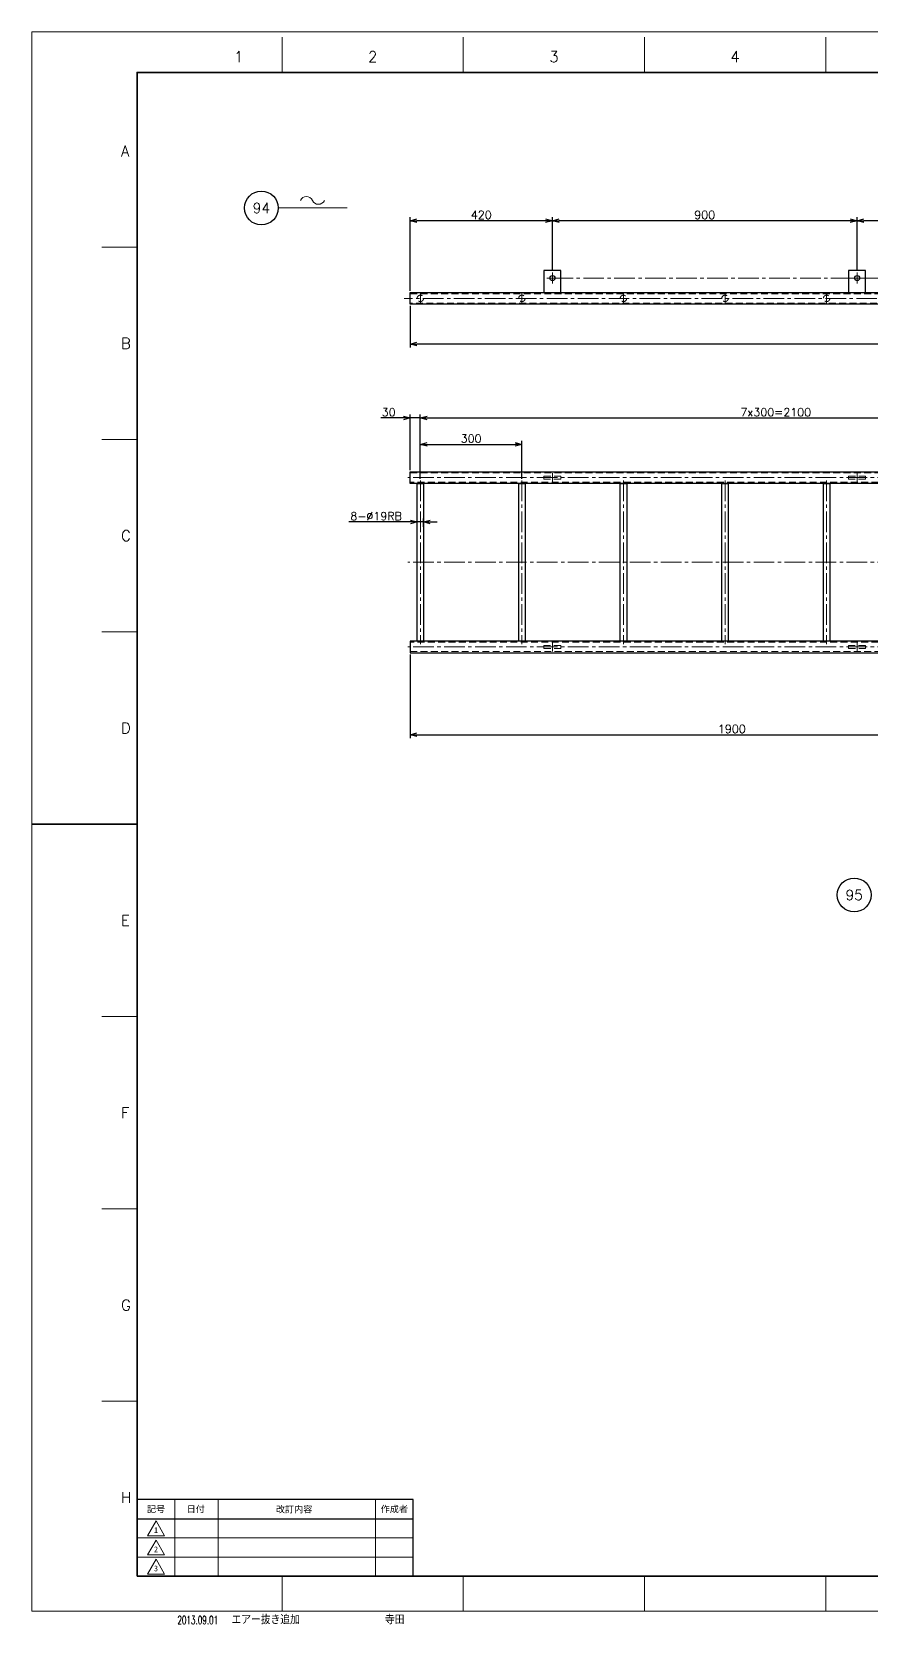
# Model space of a CAD drawing. Header units: millimetres. Extents: x 0 to 6626, y -38 to 4663.
# Drawn here: x 0 to 2479, y -38 to 4663 of the extents above; entities that cross this region are included whole.
import ezdxf
from ezdxf import colors
from ezdxf.entities.mleader import LeaderData, LeaderLine
from ezdxf.enums import TextEntityAlignment as Align
from ezdxf.math import Vec2, Vec3

# ---------------------------------------------------------------- set-up
doc = ezdxf.new("R2010")
doc.units = ezdxf.units.MM
doc.header["$LTSCALE"] = 3.2
doc.header["$PDMODE"] = 99
doc.header["$PDSIZE"] = 1
doc.linetypes.add('CENTER2', pattern=[28.575, 19.05, -3.175, 3.175, -3.175])
doc.linetypes.add('HIDDEN', pattern=[9.525, 6.35, -3.175])
for name, color, linetype, lineweight in [('04_HIDDEN', 2, 'HIDDEN', 13), ('05_CENTER', 4, 'CENTER2', 13), ('08_DIM', 3, 'Continuous', 13), ('90_FRAME', 5, 'Continuous', 35)]:
    doc.layers.add(name, color=color, linetype=linetype, lineweight=lineweight)
doc.layers.add('91_BLANK', color=5, linetype='Continuous', lineweight=0, plot=False)
doc.styles.add('KSS_TXT', font='txt.shx', dxfattribs={"bigfont": 'extfont2.shx'})
doc.styles.add('MS_G', font='MS Gothic.ttf')
doc.styles.get("Standard").update_dxf_attribs({"font": 'txt.shx', "bigfont": 'extfont2.shx'})
doc.styles.add('表題用', font='MS PGothic.ttf')
doc.dimstyles.new('KSS_DIM', dxfattribs={"dimscale": 8, "dimtxt": 3, "dimasz": 2.5, "dimexe": 1.25, "dimexo": 0.625, "dimtad": 1, "dimdsep": 46, "dimtxsty": 'KSS_TXT', "dimblk": 'OPEN30', "dimcen": 0, "dimazin": 2, "dimtfac": 0.75, "dimtmove": 0, "dimatfit": 3, "dimldrblk": 'OPEN30', "dimfxl": 1.25, "dimtolj": 1, "dimarcsym": 0})

# ---------------------------------------------------------------- blocks, each defined once
blk = doc.blocks.new('AM_BALLOON1')
at = {"transparency": 16777216}
blk.add_circle((0, 0), 5, dxfattribs=at)
blk.add_attdef('B_NUMBER', text='', height=3, dxfattribs=at).set_placement((0, 0), align=Align.MIDDLE_CENTER)
blk = doc.blocks.new('_OPEN')
at = {"color": 0, "linetype": 'ByBlock'}
for p, q in [((-1, 0.17), (0, 0)), ((0, 0), (-1, -0.17)), ((0, 0), (-1, 0))]:
    blk.add_line(p, q, dxfattribs=at)
blk = doc.blocks.new('p1ba05')
for centre, start, end in [((-2.95, 0.29), 24.2276, 155.5758), ((0, 1.62), 204.2276, 335.5758)]:
    blk.add_arc(centre, 1.62, start, end)
blk = doc.blocks.new('_Open30')
at = {"color": 0, "linetype": 'ByBlock', "lineweight": -2}
for p, q in [((-1, 0.27), (0, 0)), ((0, 0), (-1, -0.27)), ((0, 0), (-1, 0))]:
    blk.add_line(p, q, dxfattribs=at)
blk = doc.blocks.new('*D147')
at = {"layer": '08_DIM', "color": 0, "lineweight": -2, "transparency": 16777216}
for p, q in [((2437.5, 3957.6), (2437.5, 4115.7)), ((3317.5, 4105.7), (2457.5, 4105.7)), ((3337.5, 3957.6), (3337.5, 4115.7))]:
    blk.add_line(p, q, dxfattribs=at)
at = {"layer": 'Defpoints', "color": 0, "transparency": 16777216}
for p in [(2437.5, 4105.7), (2437.5, 3952.6), (3337.5, 3952.6)]:
    blk.add_point(p, dxfattribs=at)
at = {"layer": '08_DIM', "color": 0, "lineweight": -2, "transparency": 16777216, "xscale": 20, "yscale": 20, "zscale": 20, "rotation": 180}
blk.add_blockref('_Open30', (2437.5, 4105.7), dxfattribs=at)
at = {"layer": '08_DIM', "color": 0, "lineweight": -2, "transparency": 16777216, "xscale": 20, "yscale": 20, "zscale": 20}
blk.add_blockref('_Open30', (3337.5, 4105.7), dxfattribs=at)
at = {"layer": '08_DIM', "color": 0, "transparency": 16777216, "insert": (2887.5, 4122.7), "char_height": 24, "attachment_point": 5, "style": 'KSS_TXT'}
blk.add_mtext('\\A1;900', dxfattribs=at)
blk = doc.blocks.new('*D148')
at = {"layer": '08_DIM', "color": 0, "lineweight": -2, "transparency": 16777216}
for p, q in [((1537.5, 3957.6), (1537.5, 4115.7)), ((2417.5, 4105.7), (1557.5, 4105.7)), ((2437.5, 3957.6), (2437.5, 4115.7))]:
    blk.add_line(p, q, dxfattribs=at)
at = {"layer": 'Defpoints', "color": 0, "transparency": 16777216}
for p in [(1537.5, 4105.7), (1537.5, 3952.6), (2437.5, 3952.6)]:
    blk.add_point(p, dxfattribs=at)
at = {"layer": '08_DIM', "color": 0, "lineweight": -2, "transparency": 16777216, "xscale": 20, "yscale": 20, "zscale": 20, "rotation": 180}
blk.add_blockref('_Open30', (1537.5, 4105.7), dxfattribs=at)
at = {"layer": '08_DIM', "color": 0, "lineweight": -2, "transparency": 16777216, "xscale": 20, "yscale": 20, "zscale": 20}
blk.add_blockref('_Open30', (2437.5, 4105.7), dxfattribs=at)
at = {"layer": '08_DIM', "color": 0, "transparency": 16777216, "insert": (1987.5, 4122.7), "char_height": 24, "attachment_point": 5, "style": 'KSS_TXT'}
blk.add_mtext('\\A1;900', dxfattribs=at)
blk = doc.blocks.new('*D149')
at = {"layer": '08_DIM', "color": 0, "lineweight": -2, "transparency": 16777216}
for p, q in [((1117.5, 3898.4), (1117.5, 4115.7)), ((1517.5, 4105.7), (1137.5, 4105.7)), ((1537.5, 3957.6), (1537.5, 4115.7))]:
    blk.add_line(p, q, dxfattribs=at)
at = {"layer": 'Defpoints', "color": 0, "transparency": 16777216}
for p in [(1117.5, 4105.7), (1537.5, 3952.6), (1117.5, 3893.4)]:
    blk.add_point(p, dxfattribs=at)
at = {"layer": '08_DIM', "color": 0, "lineweight": -2, "transparency": 16777216, "xscale": 20, "yscale": 20, "zscale": 20, "rotation": 180}
blk.add_blockref('_Open30', (1117.5, 4105.7), dxfattribs=at)
at = {"layer": '08_DIM', "color": 0, "lineweight": -2, "transparency": 16777216, "xscale": 20, "yscale": 20, "zscale": 20}
blk.add_blockref('_Open30', (1537.5, 4105.7), dxfattribs=at)
at = {"layer": '08_DIM', "color": 0, "transparency": 16777216, "insert": (1327.5, 4122.7), "char_height": 24, "attachment_point": 5, "style": 'KSS_TXT'}
blk.add_mtext('\\A1;420', dxfattribs=at)
blk = doc.blocks.new('*D152')
at = {"layer": '08_DIM', "color": 0, "lineweight": -2, "transparency": 16777216}
for p, q in [((4637.5, 3909.5), (4637.5, 3731.2)), ((1117.5, 3854.4), (1117.5, 3731.2)), ((4617.5, 3741.2), (1137.5, 3741.2))]:
    blk.add_line(p, q, dxfattribs=at)
at = {"layer": 'Defpoints', "color": 0, "transparency": 16777216}
for p in [(4637.5, 3914.5), (1117.5, 3859.4), (1117.5, 3741.2)]:
    blk.add_point(p, dxfattribs=at)
at = {"layer": '08_DIM', "color": 0, "lineweight": -2, "transparency": 16777216, "xscale": 20, "yscale": 20, "zscale": 20, "rotation": 180}
blk.add_blockref('_Open30', (1117.5, 3741.2), dxfattribs=at)
at = {"layer": '08_DIM', "color": 0, "lineweight": -2, "transparency": 16777216, "xscale": 20, "yscale": 20, "zscale": 20}
blk.add_blockref('_Open30', (4637.5, 3741.2), dxfattribs=at)
at = {"layer": '08_DIM', "color": 0, "transparency": 16777216, "insert": (2877.5, 3758.2), "char_height": 24, "attachment_point": 5, "style": 'KSS_TXT'}
blk.add_mtext('\\A1;3520', dxfattribs=at)
blk = doc.blocks.new('*D167')
at = {"layer": '08_DIM', "color": 0, "lineweight": -2, "transparency": 16777216}
for p, q in [((1117.5, 2825), (1117.5, 2577.9)), ((3017.5, 2728.8), (3017.5, 2577.9)), ((1137.5, 2587.9), (2997.5, 2587.9))]:
    blk.add_line(p, q, dxfattribs=at)
at = {"layer": 'Defpoints', "color": 0, "transparency": 16777216}
for p in [(1117.5, 2830), (3017.5, 2733.8), (3017.5, 2587.9)]:
    blk.add_point(p, dxfattribs=at)
at = {"layer": '08_DIM', "color": 0, "lineweight": -2, "transparency": 16777216, "xscale": 20, "yscale": 20, "zscale": 20}
for p, rotation in [((1117.5, 2587.9), 180.0000000001043), ((3017.5, 2587.9), 1.042204158024023e-10)]:
    blk.add_blockref('_Open30', p, dxfattribs=dict(at, rotation=rotation))
at = {"layer": '08_DIM', "color": 0, "transparency": 16777216, "insert": (2067.5, 2604.9), "char_height": 24, "attachment_point": 5, "style": 'KSS_TXT'}
blk.add_mtext('\\A1;1900', dxfattribs=at)
blk = doc.blocks.new('*D168')
at = {"layer": '08_DIM', "color": 0, "lineweight": -2, "transparency": 16777216}
for p, q in [((1117.5, 3369), (1117.5, 3533.2)), ((1147.5, 3343.8), (1147.5, 3533.2)), ((1097.5, 3523.2), (1030.5, 3523.2)), ((1147.5, 3523.2), (1117.5, 3523.2)), ((1167.5, 3523.2), (1187.5, 3523.2))]:
    blk.add_line(p, q, dxfattribs=at)
at = {"layer": 'Defpoints', "color": 0, "transparency": 16777216}
for p in [(1117.5, 3523.2), (1117.5, 3364), (1147.5, 3338.8)]:
    blk.add_point(p, dxfattribs=at)
at = {"layer": '08_DIM', "color": 0, "lineweight": -2, "transparency": 16777216, "xscale": 20, "yscale": 20, "zscale": 20}
blk.add_blockref('_Open30', (1117.5, 3523.2), dxfattribs=at)
at = {"layer": '08_DIM', "color": 0, "lineweight": -2, "transparency": 16777216, "xscale": 20, "yscale": 20, "zscale": 20, "rotation": 180}
blk.add_blockref('_Open30', (1147.5, 3523.2), dxfattribs=at)
at = {"layer": '08_DIM', "color": 0, "transparency": 16777216, "insert": (1054, 3540.2), "char_height": 24, "attachment_point": 5, "style": 'KSS_TXT'}
blk.add_mtext('\\A1;30', dxfattribs=at)
blk = doc.blocks.new('*D169')
at = {"layer": '08_DIM', "color": 0, "lineweight": -2, "transparency": 16777216}
for p, q in [((1147.5, 3343.8), (1147.5, 3455.3)), ((1167.5, 3445.3), (1427.5, 3445.3)), ((1447.5, 3343.8), (1447.5, 3455.3))]:
    blk.add_line(p, q, dxfattribs=at)
at = {"layer": 'Defpoints', "color": 0, "transparency": 16777216}
for p in [(1447.5, 3445.3), (1147.5, 3338.8), (1447.5, 3338.8)]:
    blk.add_point(p, dxfattribs=at)
at = {"layer": '08_DIM', "color": 0, "lineweight": -2, "transparency": 16777216, "xscale": 20, "yscale": 20, "zscale": 20, "rotation": 180}
blk.add_blockref('_Open30', (1147.5, 3445.3), dxfattribs=at)
at = {"layer": '08_DIM', "color": 0, "lineweight": -2, "transparency": 16777216, "xscale": 20, "yscale": 20, "zscale": 20}
blk.add_blockref('_Open30', (1447.5, 3445.3), dxfattribs=at)
at = {"layer": '08_DIM', "color": 0, "transparency": 16777216, "insert": (1297.5, 3462.3), "char_height": 24, "attachment_point": 5, "style": 'KSS_TXT'}
blk.add_mtext('\\A1;300', dxfattribs=at)
blk = doc.blocks.new('*D170')
at = {"layer": '08_DIM', "color": 0, "lineweight": -2, "transparency": 16777216}
for p, q in [((1147.5, 3343.8), (1147.5, 3533.2)), ((3247.5, 3343.8), (3247.5, 3533.2)), ((1167.5, 3523.2), (3227.5, 3523.2))]:
    blk.add_line(p, q, dxfattribs=at)
at = {"layer": 'Defpoints', "color": 0, "transparency": 16777216}
for p in [(3247.5, 3523.2), (1147.5, 3338.8), (3247.5, 3338.8)]:
    blk.add_point(p, dxfattribs=at)
at = {"layer": '08_DIM', "color": 0, "lineweight": -2, "transparency": 16777216, "xscale": 20, "yscale": 20, "zscale": 20, "rotation": 180}
blk.add_blockref('_Open30', (1147.5, 3523.2), dxfattribs=at)
at = {"layer": '08_DIM', "color": 0, "lineweight": -2, "transparency": 16777216, "xscale": 20, "yscale": 20, "zscale": 20}
blk.add_blockref('_Open30', (3247.5, 3523.2), dxfattribs=at)
at = {"layer": '08_DIM', "color": 0, "transparency": 16777216, "insert": (2197.5, 3540.2), "char_height": 24, "attachment_point": 5, "style": 'KSS_TXT'}
blk.add_mtext('\\A1;7x300=2100', dxfattribs=at)
blk = doc.blocks.new('*D171')
at = {"layer": '08_DIM', "color": 0, "lineweight": -2, "transparency": 16777216}
for p, q in [((1118, 3216.4), (936, 3216.4)), ((1138, 3201.8), (1138, 3226.4)), ((1157, 3216.4), (1138, 3216.4)), ((1157, 3201.8), (1157, 3226.4)), ((1177, 3216.4), (1197, 3216.4))]:
    blk.add_line(p, q, dxfattribs=at)
at = {"layer": 'Defpoints', "color": 0, "transparency": 16777216}
for p in [(1138, 3216.4), (1138, 3196.8), (1157, 3196.8)]:
    blk.add_point(p, dxfattribs=at)
at = {"layer": '08_DIM', "color": 0, "lineweight": -2, "transparency": 16777216, "xscale": 20, "yscale": 20, "zscale": 20}
blk.add_blockref('_Open30', (1138, 3216.4), dxfattribs=at)
at = {"layer": '08_DIM', "color": 0, "lineweight": -2, "transparency": 16777216, "xscale": 20, "yscale": 20, "zscale": 20, "rotation": 180}
blk.add_blockref('_Open30', (1157, 3216.4), dxfattribs=at)
at = {"layer": '08_DIM', "color": 0, "transparency": 16777216, "insert": (1017, 3233.4), "char_height": 24, "attachment_point": 5, "style": 'KSS_TXT'}
blk.add_mtext('\\A1;8-%%C19RB', dxfattribs=at)

msp = doc.modelspace()

# ---------------------------------------------------------------- linework, layer by layer
for p, q in [((1117.539, 3859.386), (1117.539, 3893.386)), ((1117.539, 3893.386), (4599.439, 3893.386)), ((4599.439, 3859.386), (1117.539, 3859.386)), ((1117.539, 3329.974), (1117.539, 3363.974)), ((1117.539, 3363.974), (4637.539, 3363.974)), ((4637.539, 3329.974), (1117.539, 3329.974)), ((4637.539, 2863.974), (1117.539, 2863.974)), ((1117.539, 2863.974), (1117.539, 2829.974)), ((1117.539, 2829.974), (4637.539, 2829.974))]:
    msp.add_line(p, q)
for points in [[(1562.539, 3893.386), (1562.539, 3958.386), (1512.539, 3958.386), (1512.539, 3893.386)], [(2462.539, 3893.386), (2462.539, 3958.386), (2412.539, 3958.386), (2412.539, 3893.386)], [(1157.039, 3329.974), (1157.039, 2863.974), (1138.039, 2863.974), (1138.039, 3329.974)], [(1457.039, 3329.974), (1457.039, 2863.974), (1438.039, 2863.974), (1438.039, 3329.974)], [(1757.039, 3329.974), (1757.039, 2863.974), (1738.039, 2863.974), (1738.039, 3329.974)], [(2057.039, 3329.974), (2057.039, 2863.974), (2038.039, 2863.974), (2038.039, 3329.974)], [(2357.039, 3329.974), (2357.039, 2863.974), (2338.039, 2863.974), (2338.039, 3329.974)]]:
    msp.add_lwpolyline(points, close=True)
for centre in [(1537.539, 3936.386), (2437.539, 3936.386)]:
    msp.add_circle(centre, 7.5)
at = {"layer": '04_HIDDEN'}
for p, q in [((1117.539, 3890.186), (4599.439, 3890.186)), ((4599.439, 3862.586), (1117.539, 3862.586)), ((1117.539, 3360.774), (4634.339, 3360.774)), ((4634.339, 3333.174), (1117.539, 3333.174)), ((4634.339, 2860.774), (1117.539, 2860.774)), ((1117.539, 2833.174), (4634.339, 2833.174))]:
    msp.add_line(p, q, dxfattribs=at)
for points in [[(1562.539, 3351.474), (1562.539, 3342.474), (1512.539, 3342.474), (1512.539, 3351.474)], [(2462.539, 3351.474), (2462.539, 3342.474), (2412.539, 3342.474), (2412.539, 3351.474)], [(1562.539, 2842.474), (1562.539, 2851.474), (1512.539, 2851.474), (1512.539, 2842.474)], [(2462.539, 2842.474), (2462.539, 2851.474), (2412.539, 2851.474), (2412.539, 2842.474)]]:
    msp.add_lwpolyline(points, close=True, dxfattribs=at)
for centre in [(1147.539, 3876.386), (1447.539, 3876.386), (1747.539, 3876.386), (2047.539, 3876.386), (2347.539, 3876.386)]:
    msp.add_circle(centre, 9.5, dxfattribs=at)
at = {"layer": '05_CENTER'}
for p, q in [((1537.539, 3920.222), (1537.539, 3952.55)), ((2437.539, 3920.222), (2437.539, 3952.55)), ((1521.374, 3936.386), (1553.703, 3936.386)), ((1537.539, 3936.386), (3337.539, 3936.386)), ((2421.374, 3936.386), (2453.703, 3936.386)), ((4599.439, 3876.386), (1099.767, 3876.386)), ((1147.539, 3892.055), (1147.539, 3860.717)), ((1447.539, 3892.055), (1447.539, 3860.717)), ((1747.539, 3892.055), (1747.539, 3860.717)), ((2047.539, 3892.055), (2047.539, 3860.717)), ((2347.539, 3892.055), (2347.539, 3860.717)), ((4661.976, 3346.974), (1110.276, 3346.974)), ((1147.539, 3338.757), (1147.539, 2855.19)), ((1447.539, 3338.757), (1447.539, 2855.19)), ((1537.539, 3333.843), (1537.539, 3360.104)), ((1747.539, 3338.757), (1747.539, 2855.19)), ((2047.539, 3338.757), (2047.539, 2855.19)), ((2347.539, 3338.757), (2347.539, 2855.19)), ((2437.539, 3333.843), (2437.539, 3360.104)), ((4661.976, 3096.974), (1110.276, 3096.974)), ((4661.976, 2846.974), (1110.276, 2846.974)), ((1537.539, 2860.104), (1537.539, 2833.843)), ((2437.539, 2860.104), (2437.539, 2833.843))]:
    msp.add_line(p, q, dxfattribs=at)
at = {"layer": '08_DIM'}
msp.add_line((728.099, 4143.203), (931.08, 4143.203), dxfattribs=at)
at = {"layer": '90_FRAME', "color": 4, "lineweight": 13}
for p, q in [((739.003, 4543.663), (739.003, 4647.358)), ((1274.47, 4543.663), (1274.47, 4647.358)), ((1809.938, 4543.663), (1809.938, 4647.358)), ((2345.405, 4543.663), (2345.405, 4647.358)), ((310.767, 4027.381), (207.072, 4027.381)), ((310.767, 3459.403), (207.072, 3459.403)), ((310.767, 2891.425), (207.072, 2891.425)), ((310.767, 1755.47), (207.072, 1755.47)), ((310.767, 1187.492), (207.072, 1187.492)), ((310.767, 619.514), (207.072, 619.514)), ((739.003, 0), (739.003, 103.232)), ((1274.47, 0), (1274.47, 103.232)), ((1809.938, 0), (1809.938, 103.232)), ((2345.405, 0), (2345.405, 103.232))]:
    msp.add_line(p, q, dxfattribs=at)
at = {"layer": '90_FRAME'}
msp.add_line((0, 2323.447), (310.767, 2323.447), dxfattribs=at)
at = {"layer": '90_FRAME', "color": 0, "lineweight": 13}
for p, q in [((422.767, 103.232), (422.767, 329.518)), ((550.767, 103.232), (550.767, 329.518)), ((1014.767, 103.232), (1014.767, 329.518)), ((310.767, 216.375), (1126.767, 216.375)), ((310.767, 159.803), (1126.767, 159.803))]:
    msp.add_line(p, q, dxfattribs=at)
at = {"layer": '90_FRAME', "color": 0, "lineweight": 25}
msp.add_line((310.767, 272.946), (1126.767, 272.946), dxfattribs=at)
at = {"layer": '90_FRAME'}
msp.add_lwpolyline([(310.767, 103.232), (6521.911, 103.232), (6521.911, 4543.663), (310.767, 4543.663)], close=True, dxfattribs=at)
at = {"layer": '90_FRAME', "color": 0, "lineweight": 25}
msp.add_lwpolyline([(310.767, 103.232), (1126.767, 103.232), (1126.767, 329.518), (310.767, 329.518)], close=True, dxfattribs=at)
at = {"layer": '90_FRAME', "color": 0, "lineweight": 13}
for points in [[(341.31, 222.383), (366.767, 266.476), (392.224, 222.383), (341.31, 222.383)], [(341.31, 165.812), (366.767, 209.905), (392.224, 165.812), (341.31, 165.812)], [(341.31, 109.24), (366.767, 153.333), (392.224, 109.24), (341.31, 109.24)]]:
    msp.add_lwpolyline(points, dxfattribs=at)
at = {"layer": '91_BLANK'}
msp.add_lwpolyline([(0, 0), (6625.607, 0), (6625.607, 4663.358), (0, 4663.358)], close=True, dxfattribs=at)

# ---------------------------------------------------------------- block references
at = {"layer": '08_DIM', "xscale": 12, "yscale": 12, "zscale": 12}
msp.add_blockref('p1ba05', (846.389, 4154.144), dxfattribs=at)

# ---------------------------------------------------------------- texts
at = {"layer": '90_FRAME', "color": 0, "lineweight": 13, "style": 'KSS_TXT'}
for s, p in [('1', (611.014, 4564.317)), ('2', (1006.737, 4564.317)), ('3', (1542.204, 4564.317)), ('4', (2077.671, 4564.317))]:
    msp.add_text(s, height=32, dxfattribs=at).set_placement(p, align=Align.BOTTOM_CENTER)
for s, p in [('A', (263.659, 4311.37)), ('B', (263.659, 3743.392)), ('C', (263.659, 3175.414)), ('D', (263.659, 2607.436)), ('E', (263.659, 2039.459)), ('F', (263.659, 1471.481)), ('G', (263.659, 903.503)), ('H', (263.659, 335.525))]:
    msp.add_text(s, height=32, dxfattribs=at).set_placement(p, align=Align.MIDDLE_LEFT)
at = {"layer": '90_FRAME', "color": 0, "style": '表題用'}
for s, p in [('記号', (366.767, 301.232)), ('日付', (484.019, 301.232)), ('作成者', (1070.767, 301.232))]:
    msp.add_text(s, height=19.2, dxfattribs=at).set_placement(p, align=Align.MIDDLE_CENTER)
msp.add_text('改訂内容', height=19.2, dxfattribs=at).set_placement((774.767, 301.232), align=Align.MIDDLE)
at = {"layer": '90_FRAME', "color": 0, "lineweight": 13, "style": 'MS_G'}
for s, p in [('1', (366.767, 239.003)), ('2', (366.767, 182.432)), ('3', (366.767, 125.86))]:
    msp.add_text(s, height=16.971, dxfattribs=at).set_placement(p, align=Align.MIDDLE)
at = {"layer": '90_FRAME', "color": 3, "lineweight": 13, "width": 0.65}
msp.add_text('2013.09.01', height=24, dxfattribs=at).set_placement((429.936, -38.398))
at = {"layer": '90_FRAME', "color": 3, "lineweight": 13}
for s, p in [('エアー抜き追加', (589.869, -38.398)), ('寺田', (1042.962, -38.398))]:
    msp.add_text(s, height=24, dxfattribs=at).set_placement(p)

# ---------------------------------------------------------------- dimensions: what is measured, and where the dimension line sits
at = {"layer": '08_DIM'}
for base, p1, p2, picture, middle in [((1117.539, 4105.748), (1537.539, 3952.55), (1117.539, 3893.386), '*D149', (1327.539, 4122.748)), ((1537.539, 4105.748), (2437.539, 3952.55), (1537.539, 3952.55), '*D148', (1987.539, 4122.748)), ((2437.539, 4105.748), (3337.539, 3952.55), (2437.539, 3952.55), '*D147', (2887.539, 4122.748)), ((1117.539, 3741.221), (4637.539, 3914.486), (1117.539, 3859.386), '*D152', (2877.539, 3758.238)), ((1117.539, 3523.189), (1147.539, 3338.757), (1117.539, 3363.974), '*D168', (1054.039, 3540.189)), ((1447.539, 3445.297), (1147.539, 3338.757), (1447.539, 3338.757), '*D169', (1297.539, 3462.297))]:
    dim = msp.add_linear_dim(base=base, p1=p1, p2=p2, dimstyle='KSS_DIM', dxfattribs=at)
    dim.commit()
    dim.dimension.update_dxf_attribs({"geometry": picture, "text_midpoint": middle})
for base, p1, p2, text, picture, middle in [((3247.539, 3523.189), (1147.539, 3338.757), (3247.539, 3338.757), '7x300=<>', '*D170', (2197.539, 3540.189)), ((1138.039, 3216.393), (1157.039, 3196.77), (1138.039, 3196.77), '8-%%C<>RB', '*D171', (1017.033, 3233.393))]:
    dim = msp.add_linear_dim(base=base, p1=p1, p2=p2, text=text, dimstyle='KSS_DIM', dxfattribs=at)
    dim.commit()
    dim.dimension.update_dxf_attribs({"geometry": picture, "text_midpoint": middle})
dim = msp.add_linear_dim(base=(3017.539, 2587.852), p1=(1117.539, 2829.974), p2=(3017.539, 2733.809), angle=0, dimstyle='KSS_DIM', dxfattribs=at)
dim.commit()
dim.dimension.update_dxf_attribs({"geometry": '*D167', "text_midpoint": (2067.539, 2604.852)})

# ---------------------------------------------------------------- leaders
ml = msp.add_multileader_block('Standard', dxfattribs=at)
ml.set_content('AM_BALLOON1', color=256, scale=10)
ml.set_attribute('B_NUMBER', '94', width=0)
ml.set_leader_properties(color=256, linetype='ByLayer', lineweight=-1)
ml.set_arrow_properties(name='OPEN')
ml.build(insert=Vec2(0, 0))
ml.multileader.update_dxf_attribs({"leader_type": 0, "has_dogleg": 0, "text_right_attachment_type": 6, "dogleg_length": 0, "arrow_head_size": 20, "scale": 2.5, "block_connection_type": 1})
ctx = ml.context
ctx.base_point, ctx.scale, ctx.char_height, ctx.arrow_head_size, ctx.landing_gap_size, ctx.plane_origin = Vec3(678.029, 4143.268), 2.5, 40, 20, 20, Vec3(678.029, 4143.268)
ctx.right_attachment, ctx.attachment_type = 6, 1
notes = []
notes.append((ctx, [(0, (0, 0, 0), (0, 0), (1, 0), 1, [])]))
ctx.block.insert = Vec3(678.029, 4143.268)
ml = msp.add_multileader_block('Standard', dxfattribs=at)
ml.set_content('AM_BALLOON1', color=256, scale=10)
ml.set_attribute('B_NUMBER', '95', width=0)
ml.set_leader_properties(color=256, linetype='ByLayer', lineweight=-1)
ml.set_arrow_properties(name='OPEN')
ml.build(insert=Vec2(0, 0))
ml.multileader.update_dxf_attribs({"leader_type": 0, "has_dogleg": 0, "text_right_attachment_type": 6, "dogleg_length": 0, "arrow_head_size": 20, "scale": 2.5, "block_connection_type": 1})
ctx = ml.context
ctx.base_point, ctx.scale, ctx.char_height, ctx.arrow_head_size, ctx.landing_gap_size, ctx.plane_origin = Vec3(2429.103, 2114.676), 2.5, 40, 20, 20, Vec3(2429.103, 2114.676)
ctx.right_attachment, ctx.attachment_type = 6, 1
notes.append((ctx, [(0, (0, 0, 0), (0, 0), (1, 0), 1, [])]))
ctx.block.insert = Vec3(2429.103, 2114.676)
for ctx, leaders in notes:
    for number, flags, end, landing, length, lines in leaders:
        leader = LeaderData()
        leader.index, (leader.has_last_leader_line, leader.has_dogleg_vector, leader.attachment_direction) = number, flags
        leader.last_leader_point, leader.dogleg_vector, leader.dogleg_length = Vec3(end), Vec3(landing), length
        for number, points, colour, breaks in lines:
            line = LeaderLine()
            line.index, line.vertices, line.color, line.breaks = number, Vec3.list(points), colors.encode_raw_color(colour), breaks
            leader.lines.append(line)
        ctx.leaders.append(leader)

doc.saveas('drawing.dxf')
